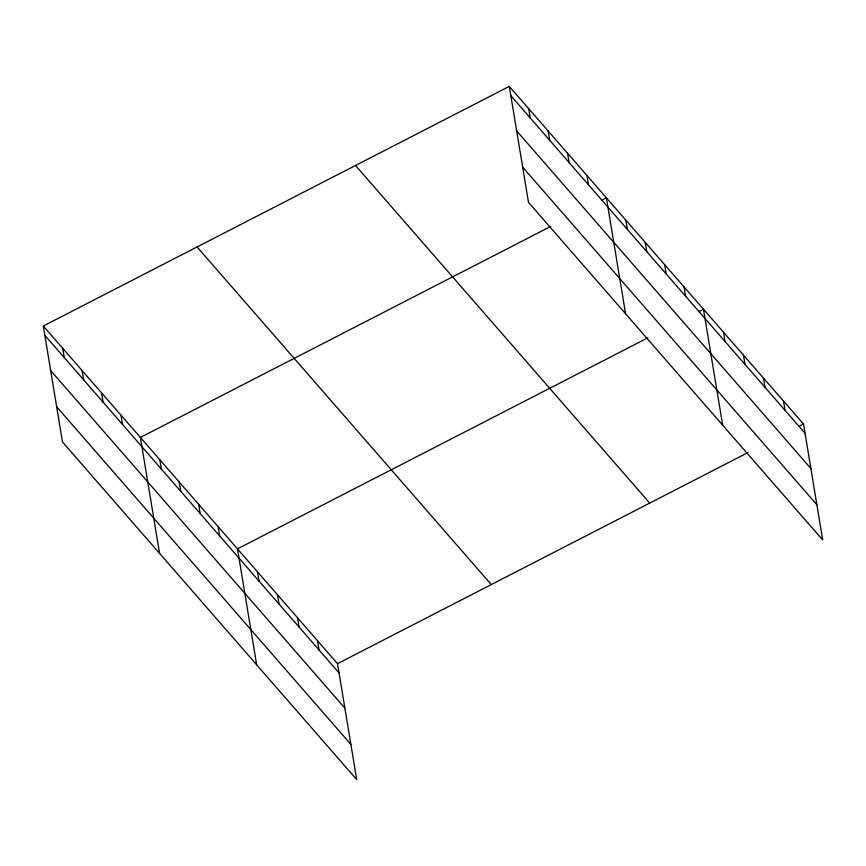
<?xml version="1.0" encoding="UTF-8"?>
<svg xmlns="http://www.w3.org/2000/svg" width="866" height="866" viewBox="0 0 866 866"><rect width="100%" height="100%" fill="white"/><g stroke="black" fill="none" stroke-linecap="round" stroke-linejoin="round"><path stroke-width="1.3" d="M43.3 326.027L337.513 663.659L356.705 779.606L62.493 441.985L43.3 326.027L509.295 86.394L803.507 424.015L822.7 539.973L528.487 202.341L509.295 86.394M550.787 226.394L140.389 437.449L159.582 553.406M601.654 200.241L606.384 197.805L625.577 313.763M647.876 337.816L237.479 548.86L256.672 664.817M698.743 311.652L703.473 309.227L722.666 425.174M337.513 663.659L747.91 452.604M798.777 426.451L803.507 424.015M510.832 95.671L805.044 433.292M516.656 130.874L810.868 468.495M522.663 167.138L816.876 504.77M355.515 165.471L649.727 503.092M197.08 246.951L491.282 584.572M44.837 335.315L339.039 672.936M50.661 370.518L344.874 708.139M56.669 406.782L350.871 744.403M783.503 401.055L785.029 410.332M763.487 378.096L765.024 387.383M743.483 355.136L745.02 364.424M723.478 332.176L725.015 341.464M684.053 286.938L685.591 296.215M664.633 264.66L666.17 273.937M645.224 242.372L646.761 251.649M625.804 220.094L627.341 229.371M586.964 175.527L588.501 184.804M567.555 153.239L569.081 162.516M548.135 130.961L549.672 140.238M528.715 108.672L530.252 117.949M317.497 640.699L319.034 649.976M297.493 617.739L299.03 627.016M277.488 594.78L279.025 604.057M257.483 571.82L259.021 581.108M218.059 526.582L219.596 535.859M198.639 504.293L200.176 513.581M179.219 482.016L180.756 491.293M159.809 459.727L161.347 469.015M120.969 415.16L122.507 424.448M101.549 392.883L103.086 402.16M82.14 370.594L83.677 379.882M62.72 348.316L64.257 357.593"/></g></svg>
